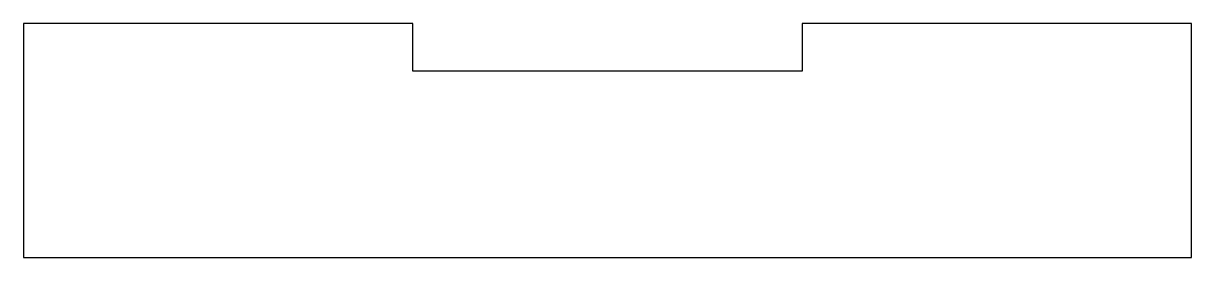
# Model space of a CAD drawing. Header units: millimetres. Extents: x 0 to 150, y -30 to 0.
import ezdxf

# ---------------------------------------------------------------- set-up
doc = ezdxf.new("R2010")
doc.units = ezdxf.units.MM
doc.layers.get('0').update_dxf_attribs({"linetype": 'CONTINUOUS'})

msp = doc.modelspace()

# ---------------------------------------------------------------- linework, layer by layer
for p, q in [((0, 0), (0, -30)), ((50, 0), (0, 0)), ((50, -6.1), (50, 0)), ((150, 0), (100, 0)), ((150, -30), (150, 0)), ((100, 0), (100, -6.1)), ((100, -6.1), (50, -6.1)), ((0, -30), (150, -30))]:
    msp.add_line(p, q)

doc.saveas('drawing.dxf')
